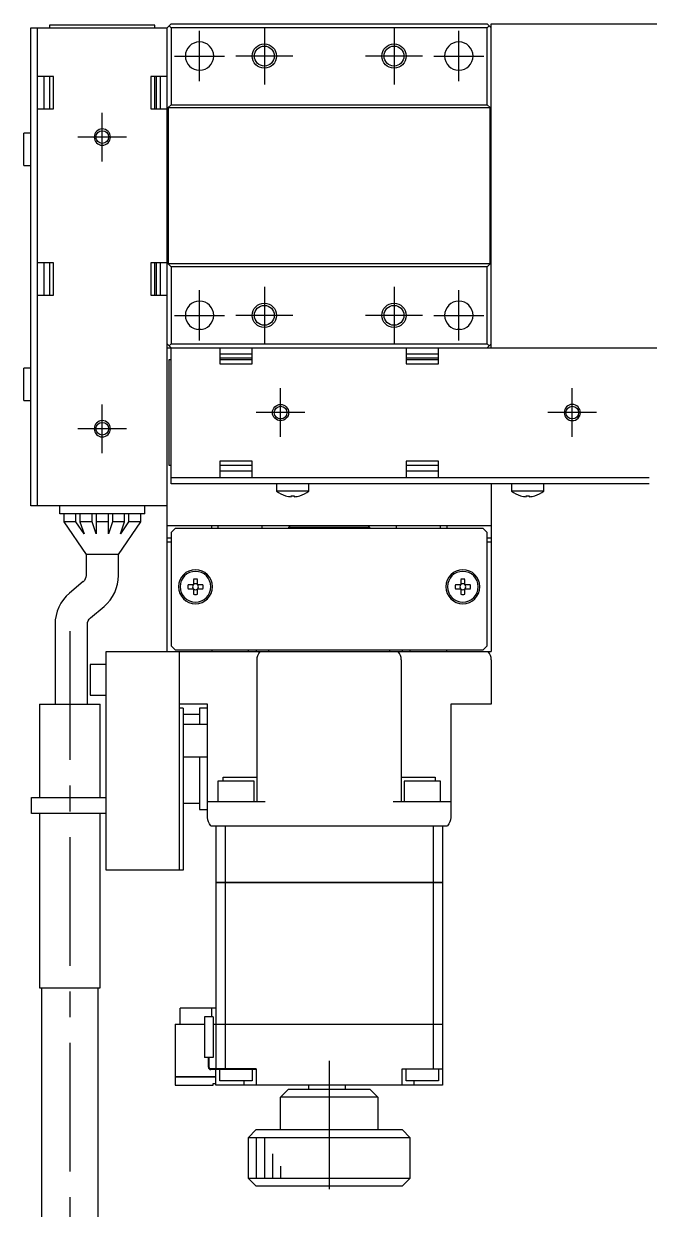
# Model space of a CAD drawing. Extents: x 0 to 659, y -8 to 385.
# Drawn here: x 422.8 to 500, y 146 to 292.3 of the extents above; entities that cross this region are included whole.
import ezdxf

# ---------------------------------------------------------------- set-up
doc = ezdxf.new("R2010")
doc.units = 0
doc.header["$LTSCALE"] = 0.5
doc.linetypes.add('CENTER', pattern=[50.8, 31.75, -6.35, 6.35, -6.35])
for name, color, linetype in [('MSM_CENTER', 1, 'CENTER'), ('MSM_CONTINUOUS', 7, 'CONTINUOUS'), ('MSM_NARROW', 5, 'CONTINUOUS')]:
    doc.layers.add(name, color=color, linetype=linetype)

msp = doc.modelspace()

# ---------------------------------------------------------------- linework, layer by layer
at = {"layer": 'MSM_CENTER'}
for p, q in [((444.47, 285.21), (444.47, 291.41)), ((452.47, 291.81), (452.47, 284.81)), ((468.47, 291.81), (468.47, 284.81)), ((476.47, 285.21), (476.47, 291.41)), ((441.37, 288.31), (447.57, 288.31)), ((455.97, 288.31), (448.97, 288.31)), ((471.97, 288.31), (464.97, 288.31)), ((473.37, 288.31), (479.57, 288.31)), ((432.47, 275.31), (432.47, 281.31)), ((435.47, 278.31), (429.47, 278.31)), ((444.47, 253.21), (444.47, 259.41)), ((452.47, 259.81), (452.47, 252.81)), ((468.47, 259.81), (468.47, 252.81)), ((476.47, 253.21), (476.47, 259.41)), ((441.37, 256.31), (447.57, 256.31)), ((455.97, 256.31), (448.97, 256.31)), ((471.97, 256.31), (464.97, 256.31)), ((473.37, 256.31), (479.57, 256.31)), ((454.47, 241.31), (454.47, 247.31)), ((490.47, 241.31), (490.47, 247.31)), ((432.47, 239.31), (432.47, 245.31)), ((457.47, 244.31), (451.47, 244.31)), ((493.47, 244.31), (487.47, 244.31)), ((435.47, 242.31), (429.47, 242.31)), ((428.47, 217.31), (428.47, 72.31)), ((460.47, 164.31), (460.47, 146.31))]:
    msp.add_line(p, q, dxfattribs=at)
at = {"layer": 'MSM_CONTINUOUS'}
for p, q in [((423.67, 232.81), (423.67, 291.81)), ((423.67, 291.81), (440.47, 291.81)), ((424.47, 232.81), (424.47, 291.81)), ((425.97, 292.11), (425.97, 291.81)), ((438.97, 292.11), (425.97, 292.11)), ((438.97, 291.81), (438.97, 292.11)), ((440.47, 291.81), (440.72, 292.06)), ((440.47, 214.81), (440.47, 291.81)), ((440.72, 292.06), (440.97, 292.31)), ((440.72, 292.06), (440.97, 291.81)), ((440.97, 292.31), (479.97, 292.31)), ((440.97, 291.81), (440.97, 282.31)), ((479.97, 291.81), (440.97, 291.81)), ((479.97, 292.31), (480.47, 291.81)), ((479.97, 291.81), (480.22, 292.06)), ((479.97, 282.31), (479.97, 291.81)), ((480.47, 252.31), (480.47, 292.31)), ((480.47, 292.31), (517.97, 292.31)), ((426.47, 285.81), (424.47, 285.81)), ((425.27, 285.81), (425.27, 281.81)), ((425.97, 285.81), (425.97, 281.81)), ((426.47, 281.81), (426.47, 285.81)), ((438.47, 285.81), (438.47, 281.81)), ((440.47, 285.81), (438.47, 285.81)), ((438.97, 281.81), (438.97, 285.81)), ((439.17, 281.81), (439.17, 285.81)), ((439.67, 284.86), (439.67, 285.81)), ((439.67, 282.75), (439.67, 284.86)), ((439.67, 281.81), (439.67, 282.75)), ((424.47, 281.81), (426.47, 281.81)), ((438.47, 281.81), (440.47, 281.81)), ((440.97, 282.31), (440.62, 281.96)), ((440.62, 281.96), (440.62, 262.66)), ((440.62, 281.96), (480.32, 281.96)), ((440.97, 282.31), (479.97, 282.31)), ((480.32, 281.96), (479.97, 282.31)), ((480.32, 262.66), (480.32, 281.96)), ((423.67, 278.81), (422.77, 278.81)), ((422.77, 274.81), (422.77, 278.81)), ((422.77, 274.81), (423.67, 274.81)), ((426.47, 262.81), (424.47, 262.81)), ((425.27, 262.81), (425.27, 258.81)), ((425.97, 262.81), (425.97, 258.81)), ((426.47, 258.81), (426.47, 262.81)), ((440.47, 262.81), (438.47, 262.81)), ((438.47, 262.81), (438.47, 258.81)), ((438.97, 258.81), (438.97, 262.81)), ((439.17, 258.81), (439.17, 262.81)), ((439.67, 261.86), (439.67, 262.81)), ((440.62, 262.66), (440.97, 262.31)), ((480.32, 262.66), (440.62, 262.66)), ((440.97, 262.31), (440.97, 252.81)), ((479.97, 262.31), (440.97, 262.31)), ((479.97, 262.31), (480.32, 262.66)), ((479.97, 252.81), (479.97, 262.31)), ((439.67, 259.75), (439.67, 261.86)), ((439.67, 258.81), (439.67, 259.75)), ((424.47, 258.81), (426.47, 258.81)), ((438.47, 258.81), (440.47, 258.81)), ((444.67, 254.57), (444.27, 254.57)), ((476.67, 254.57), (476.27, 254.57)), ((440.72, 252.56), (440.47, 252.81)), ((440.47, 252.31), (517.97, 252.31)), ((440.97, 252.81), (440.72, 252.56)), ((440.97, 252.31), (440.72, 252.56)), ((440.97, 252.81), (479.97, 252.81)), ((440.97, 235.51), (440.97, 252.31)), ((446.97, 252.31), (446.97, 250.31)), ((450.97, 250.31), (450.97, 252.31)), ((469.97, 252.31), (469.97, 250.31)), ((473.97, 250.31), (473.97, 252.31)), ((480.22, 252.56), (479.97, 252.81)), ((480.22, 252.56), (479.97, 252.31)), ((480.47, 252.81), (480.22, 252.56)), ((440.67, 250.81), (440.67, 237.81)), ((440.97, 250.81), (440.67, 250.81)), ((447.92, 251.51), (446.97, 251.51)), ((450.97, 251.01), (446.97, 251.01)), ((450.97, 250.81), (446.97, 250.81)), ((446.97, 250.31), (450.97, 250.31)), ((450.03, 251.51), (447.92, 251.51)), ((450.97, 251.51), (450.03, 251.51)), ((470.92, 251.51), (469.97, 251.51)), ((473.97, 251.01), (469.97, 251.01)), ((473.97, 250.81), (469.97, 250.81)), ((469.97, 250.31), (473.97, 250.31)), ((473.03, 251.51), (470.92, 251.51)), ((473.97, 251.51), (473.03, 251.51)), ((423.67, 249.81), (422.77, 249.81)), ((422.77, 245.81), (422.77, 249.81)), ((422.77, 245.81), (423.67, 245.81)), ((440.67, 237.81), (440.97, 237.81)), ((450.97, 238.31), (446.97, 238.31)), ((446.97, 238.31), (446.97, 236.31)), ((446.97, 237.81), (450.97, 237.81)), ((446.97, 237.11), (450.97, 237.11)), ((450.97, 236.31), (450.97, 238.31)), ((473.97, 238.31), (469.97, 238.31)), ((469.97, 238.31), (469.97, 236.31)), ((469.97, 237.81), (473.97, 237.81)), ((469.97, 237.11), (473.97, 237.11)), ((473.97, 236.31), (473.97, 238.31)), ((440.97, 236.31), (499.97, 236.31)), ((499.97, 235.51), (440.97, 235.51)), ((453.97, 235.51), (453.97, 234.61)), ((457.97, 234.61), (453.97, 234.61)), ((457.97, 234.61), (457.97, 235.51)), ((480.47, 235.51), (480.47, 214.81)), ((482.97, 235.51), (482.97, 234.61)), ((486.97, 234.61), (482.97, 234.61)), ((486.97, 234.61), (486.97, 235.51)), ((440.47, 232.81), (423.67, 232.81)), ((427.22, 231.81), (427.22, 232.81)), ((437.72, 231.81), (437.72, 232.81)), ((455.08, 234.03), (455.09, 234.04)), ((455.79, 234.04), (456.15, 234.04)), ((455.79, 233.92), (455.79, 234.04)), ((456.15, 234.04), (456.15, 233.92)), ((456.86, 234.04), (456.86, 234.03)), ((484.08, 234.03), (484.09, 234.04)), ((484.79, 234.04), (485.15, 234.04)), ((484.79, 233.92), (484.79, 234.04)), ((485.15, 234.04), (485.15, 233.92)), ((485.86, 234.04), (485.86, 234.03)), ((437.72, 231.81), (427.22, 231.81)), ((427.72, 231.81), (427.72, 230.81)), ((429.22, 230.81), (429.22, 231.81)), ((429.72, 231.81), (429.72, 230.81)), ((431.22, 230.81), (431.22, 231.81)), ((431.72, 231.81), (431.72, 229.35)), ((433.22, 229.35), (433.22, 231.81)), ((433.72, 231.81), (433.72, 230.81)), ((435.22, 230.81), (435.22, 231.81)), ((435.72, 231.81), (435.72, 230.81)), ((437.22, 230.81), (437.22, 231.81)), ((427.72, 230.81), (430.47, 226.81)), ((429.22, 230.81), (427.72, 230.81)), ((430.22, 229.35), (429.22, 230.81)), ((429.72, 230.81), (430.22, 229.35)), ((431.22, 230.81), (429.72, 230.81)), ((431.72, 229.35), (431.22, 230.81)), ((433.22, 230.81), (431.72, 230.81)), ((433.72, 230.81), (433.22, 229.35)), ((435.22, 230.81), (433.72, 230.81)), ((434.47, 226.81), (437.22, 230.81)), ((434.72, 229.35), (435.22, 230.81)), ((435.72, 230.81), (434.72, 229.35)), ((437.22, 230.81), (435.72, 230.81)), ((480.47, 230.31), (440.47, 230.31)), ((441.47, 230.01), (440.97, 229.51)), ((479.47, 230.01), (441.47, 230.01)), ((445.97, 230.01), (445.97, 230.31)), ((446.72, 230.31), (446.72, 230.01)), ((452.22, 230.01), (452.22, 230.31)), ((455.67, 230.31), (455.47, 230.11)), ((455.47, 230.11), (455.47, 230.01)), ((465.47, 230.11), (455.47, 230.11)), ((465.47, 230.11), (465.27, 230.31)), ((465.47, 230.01), (465.47, 230.11)), ((468.72, 230.31), (468.72, 230.01)), ((474.22, 230.01), (474.22, 230.31)), ((474.97, 230.31), (474.97, 230.01)), ((479.97, 229.51), (479.47, 230.01)), ((440.97, 228.81), (440.47, 228.81)), ((440.97, 228.31), (440.47, 228.31)), ((440.97, 229.51), (440.97, 215.51)), ((479.97, 215.51), (479.97, 229.51)), ((480.47, 228.81), (479.97, 228.81)), ((480.47, 228.31), (479.97, 228.31)), ((430.47, 226.81), (430.47, 224.2)), ((434.47, 226.81), (430.47, 226.81)), ((434.47, 224.2), (434.47, 226.81)), ((430.12, 223.44), (428.43, 222.02)), ((443.73, 223.05), (443.05, 223.05)), ((443.05, 222.57), (443.73, 222.57)), ((443.73, 223.72), (443.73, 223.05)), ((443.73, 222.57), (443.73, 221.89)), ((444.21, 223.05), (444.21, 223.72)), ((444.89, 223.05), (444.21, 223.05)), ((444.21, 221.89), (444.21, 222.57)), ((444.21, 222.57), (444.89, 222.57)), ((476.73, 223.05), (476.05, 223.05)), ((476.05, 222.57), (476.73, 222.57)), ((476.73, 223.72), (476.73, 223.05)), ((476.73, 222.57), (476.73, 221.89)), ((477.21, 223.05), (477.21, 223.72)), ((477.89, 223.05), (477.21, 223.05)), ((477.21, 222.57), (477.89, 222.57)), ((477.21, 221.89), (477.21, 222.57)), ((431, 218.96), (432.69, 220.37)), ((426.64, 218.19), (426.64, 208.31)), ((430.64, 208.31), (430.64, 218.19)), ((440.97, 215.51), (441.47, 215.01)), ((479.47, 215.01), (479.97, 215.51)), ((432.97, 187.81), (432.97, 214.81)), ((432.97, 214.81), (480.47, 214.81)), ((441.47, 215.01), (479.47, 215.01)), ((441.97, 214.81), (441.97, 187.81)), ((445.97, 215.01), (445.97, 214.81)), ((450.47, 215.01), (450.47, 214.81)), ((451.47, 215.01), (451.47, 214.81)), ((451.57, 196.31), (451.57, 213.81)), ((452.97, 215.01), (452.97, 214.81)), ((467.97, 214.81), (467.97, 215.01)), ((469.37, 213.81), (469.37, 196.31)), ((469.47, 215.01), (469.47, 214.81)), ((470.47, 214.81), (470.47, 215.01)), ((474.97, 214.81), (474.97, 215.01)), ((480.47, 213.81), (480.47, 208.31)), ((432.97, 213.21), (430.97, 213.21)), ((430.97, 213.21), (430.97, 209.41)), ((430.97, 209.41), (432.97, 209.41)), ((424.72, 208.31), (424.72, 196.81)), ((424.72, 208.31), (432.22, 208.31)), ((432.22, 196.81), (432.22, 208.31)), ((445.47, 208.31), (441.97, 208.31)), ((442.47, 207.81), (441.97, 207.81)), ((442.47, 207.81), (442.47, 187.81)), ((445.47, 207.81), (444.47, 207.81)), ((444.47, 207.81), (444.47, 205.81)), ((445.47, 194.31), (445.47, 208.31)), ((475.47, 208.31), (475.47, 194.31)), ((480.47, 208.31), (475.47, 208.31)), ((444.47, 207.06), (442.47, 207.06)), ((445.47, 205.81), (442.47, 205.81)), ((442.47, 201.81), (445.47, 201.81)), ((444.47, 201.81), (444.47, 195.31)), ((447.39, 198.81), (447.39, 199.31)), ((447.39, 199.31), (451.57, 199.31)), ((469.37, 199.31), (473.55, 199.31)), ((473.55, 199.31), (473.55, 198.81)), ((446.72, 198.81), (446.72, 196.31)), ((451.22, 198.81), (446.72, 198.81)), ((451.22, 196.31), (451.22, 198.81)), ((469.72, 198.81), (469.72, 196.31)), ((474.22, 198.81), (469.72, 198.81)), ((474.22, 196.31), (474.22, 198.81)), ((423.72, 194.81), (423.72, 196.81)), ((423.72, 196.81), (432.97, 196.81)), ((445.47, 196.31), (452.57, 196.31)), ((468.37, 196.31), (475.47, 196.31)), ((432.97, 194.81), (423.72, 194.81)), ((424.72, 194.81), (424.72, 173.31)), ((432.22, 173.31), (432.22, 194.81)), ((444.47, 196.06), (442.47, 196.06)), ((444.47, 195.31), (445.47, 195.31)), ((445.85, 193.31), (475.09, 193.31)), ((446.47, 193.31), (446.47, 186.32)), ((447.63, 193.31), (447.63, 186.32)), ((473.32, 193.31), (473.32, 186.32)), ((474.47, 193.31), (474.47, 186.32)), ((442.47, 187.81), (432.97, 187.81)), ((446.47, 186.32), (474.47, 186.32)), ((446.47, 186.31), (446.47, 168.82)), ((474.47, 186.31), (446.47, 186.31)), ((446.48, 186.31), (446.48, 186.32)), ((447.63, 186.31), (447.63, 186.32)), ((447.63, 186.31), (447.63, 168.82)), ((473.31, 186.31), (473.31, 186.32)), ((473.32, 186.31), (473.32, 168.82)), ((474.46, 186.31), (474.46, 186.32)), ((474.47, 186.31), (474.47, 168.82)), ((424.72, 173.31), (432.22, 173.31)), ((424.97, 173.31), (424.97, 125.31)), ((431.97, 125.31), (431.97, 173.31)), ((442.07, 168.81), (442.07, 170.81)), ((446.47, 170.81), (442.07, 170.81)), ((445.97, 169.71), (445.97, 170.81)), ((441.47, 168.81), (441.47, 162.32)), ((441.47, 168.81), (445.07, 168.81)), ((442.47, 168.81), (442.47, 168.82)), ((442.47, 168.82), (445.07, 168.82)), ((445.07, 169.71), (445.07, 164.71)), ((446.17, 169.71), (445.07, 169.71)), ((446.17, 169.71), (446.17, 164.71)), ((446.17, 168.82), (474.47, 168.82)), ((446.17, 168.81), (474.47, 168.81)), ((446.47, 168.81), (446.47, 163.31)), ((446.48, 168.81), (446.48, 168.82)), ((447.63, 168.81), (447.63, 168.82)), ((447.63, 168.81), (447.63, 163.31)), ((473.31, 168.81), (473.31, 168.82)), ((473.32, 168.81), (473.32, 163.31)), ((474.46, 168.81), (474.46, 168.82)), ((474.47, 168.81), (474.47, 161.31)), ((446.17, 164.71), (445.07, 164.71)), ((445.57, 163.51), (445.57, 164.71)), ((445.67, 163.51), (445.67, 164.71)), ((451.47, 163.31), (445.87, 163.31)), ((451.47, 163.21), (445.87, 163.21)), ((446.47, 161.31), (446.47, 163.21)), ((446.97, 161.81), (446.97, 163.31)), ((450.97, 163.21), (450.97, 161.81)), ((451.47, 163.31), (451.47, 161.31)), ((469.47, 161.31), (469.47, 163.31)), ((469.47, 163.31), (474.47, 163.31)), ((469.97, 161.81), (469.97, 163.31)), ((473.97, 163.31), (473.97, 161.81)), ((441.47, 162.32), (446.47, 162.32)), ((441.47, 162.31), (441.47, 161.31)), ((446.47, 162.31), (441.47, 162.31)), ((441.47, 161.31), (446.17, 161.31)), ((441.48, 162.31), (441.48, 162.32)), ((446.17, 161.51), (446.47, 161.51)), ((446.17, 161.31), (446.17, 161.51)), ((474.47, 161.31), (446.47, 161.31)), ((450.97, 161.81), (446.97, 161.81)), ((449.97, 161.31), (449.97, 161.81)), ((457.97, 160.81), (457.97, 161.31)), ((462.47, 160.81), (462.47, 161.31)), ((473.97, 161.81), (469.97, 161.81)), ((470.97, 161.31), (470.97, 161.81)), ((455.47, 160.81), (454.47, 159.81)), ((454.47, 155.81), (454.47, 159.81)), ((466.47, 159.81), (454.47, 159.81)), ((455.47, 160.81), (465.47, 160.81)), ((466.47, 159.81), (465.47, 160.81)), ((466.47, 159.81), (466.47, 155.81)), ((451.47, 155.81), (450.47, 154.81)), ((451.47, 155.81), (469.47, 155.81)), ((470.47, 154.81), (469.47, 155.81)), ((450.47, 154.81), (450.47, 149.81)), ((470.47, 154.81), (450.47, 154.81)), ((470.47, 149.81), (470.47, 154.81)), ((450.47, 149.81), (451.47, 148.81)), ((450.47, 149.81), (470.47, 149.81)), ((469.47, 148.81), (470.47, 149.81)), ((469.47, 148.81), (451.47, 148.81))]:
    msp.add_line(p, q, dxfattribs=at)
at = {"layer": 'MSM_CONTINUOUS', "extrusion": (0, 0, -1)}
for centre, radius in [((-444.47, 288.31), 1.75), ((-476.47, 288.31), 1.75), ((-444.47, 256.31), 1.75), ((-476.47, 256.31), 1.75), ((-443.97, 222.81), 2.1), ((-443.97, 222.81), 1.9), ((-476.97, 222.81), 2.1), ((-476.97, 222.81), 1.9)]:
    msp.add_circle(centre, radius, dxfattribs=at)
at = {"layer": 'MSM_CONTINUOUS'}
for centre, radius in [((452.47, 288.31), 1.23), ((468.47, 288.31), 1.23), ((432.47, 278.31), 0.783), ((452.47, 256.31), 1.23), ((468.47, 256.31), 1.23), ((454.47, 244.31), 0.783), ((490.47, 244.31), 0.783), ((432.47, 242.31), 0.783)]:
    msp.add_circle(centre, radius, dxfattribs=at)
for centre, radius, start, end in [((455.97, 237.11), 3.2, 231.3178, 253.8775), ((455.97, 237.11), 3.2, 286.1225, 308.6822), ((484.97, 237.11), 3.2, 231.3178, 253.8775), ((484.97, 237.11), 3.2, 286.1225, 308.6822), ((455.97, 237.11), 3.19, 253.8933, 266.7703), ((455.97, 237.11), 3.19, 273.2297, 286.1067), ((484.97, 237.11), 3.19, 253.8933, 266.7703), ((484.97, 237.11), 3.19, 273.2297, 286.1067), ((429.47, 224.2), 5, 310, 0), ((443.97, 222.81), 0.95, 165.3667, 194.6333), ((443.97, 222.81), 0.365, 138.8496, 221.1504), ((443.97, 222.81), 0.95, 75.3667, 104.6333), ((443.97, 222.81), 0.365, 48.8496, 131.1504), ((443.97, 222.81), 0.365, 228.8496, 311.1504), ((443.97, 222.81), 0.365, 318.8496, 41.1504), ((443.97, 222.81), 0.95, 345.3667, 14.6333), ((476.97, 222.81), 0.95, 165.3667, 194.6333), ((476.97, 222.81), 0.365, 138.8496, 221.1504), ((476.97, 222.81), 0.95, 75.3667, 104.6333), ((476.97, 222.81), 0.365, 48.8496, 131.1504), ((476.97, 222.81), 0.365, 228.8496, 311.1504), ((476.97, 222.81), 0.365, 318.8496, 41.1504), ((476.97, 222.81), 0.95, 345.3667, 14.6333), ((431.64, 218.19), 5, 130, 180), ((443.97, 222.81), 0.95, 255.3667, 284.6333), ((476.97, 222.81), 0.95, 255.3667, 284.6333), ((467.87, 213.81), 1.5, 0, 41.8103), ((478.97, 213.81), 1.5, 0, 41.8103), ((445.87, 163.51), 0.3, 180, 270)]:
    msp.add_arc(centre, radius, start, end, dxfattribs=at)
at = {"layer": 'MSM_CONTINUOUS', "extrusion": (0, 0, -1)}
for centre, radius, start, end in [((-429.47, 224.2), 1, 180, 230), ((-431.64, 218.19), 1, 0, 50), ((-453.07, 213.81), 1.5, 0, 41.8103), ((-446.97, 194.31), 1.5, 318.1897, 0), ((-473.97, 194.31), 1.5, 180, 221.8103), ((-445.87, 163.51), 0.2, 270, 0)]:
    msp.add_arc(centre, radius, start, end, dxfattribs=at)
at = {"layer": 'MSM_NARROW'}
for p, q in [((451.47, 154.81), (451.47, 149.81)), ((452.47, 154.81), (452.47, 149.81)), ((453.47, 152.81), (453.47, 149.81)), ((454.47, 151.31), (454.47, 149.81))]:
    msp.add_line(p, q, dxfattribs=at)
for centre, radius in [((452.47, 288.31), 1.5), ((468.47, 288.31), 1.5), ((452.47, 256.31), 1.5), ((468.47, 256.31), 1.5), ((454.47, 244.31), 1)]:
    msp.add_circle(centre, radius, dxfattribs=at)
at = {"layer": 'MSM_NARROW', "extrusion": (0, 0, -1)}
for centre in [(-432.47, 278.31), (-490.47, 244.31), (-432.47, 242.31)]:
    msp.add_circle(centre, 1, dxfattribs=at)

doc.saveas('drawing.dxf')
